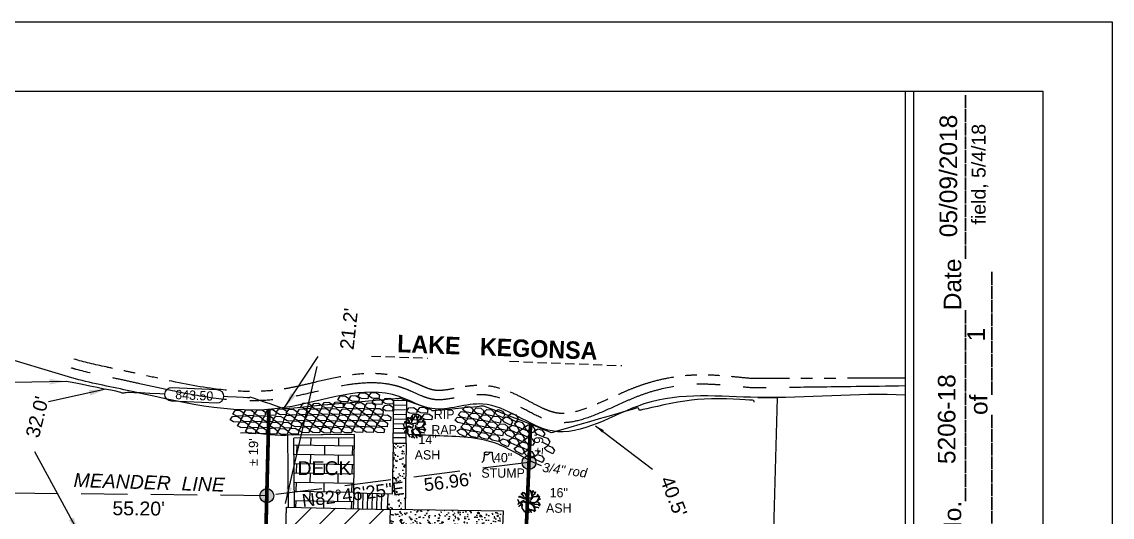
# Model space of a CAD drawing. Header units: feet. Extents: x 855931 to 856750, y 436847 to 437128.
# Drawn here: x 856515 to 856750, y 436994.2 to 437101 of the extents above; entities that cross this region are included whole.
import ezdxf

# ---------------------------------------------------------------- set-up
doc = ezdxf.new("R2010")
doc.units = ezdxf.units.FT
doc.header["$LTSCALE"] = 40
doc.header["$MEASUREMENT"] = 0
doc.linetypes.add('DASHED', pattern=[0.75, 0.5, -0.25])
doc.linetypes.add('PHANTOM', pattern=[2.5, 1.25, -0.25, 0.25, -0.25, 0.25, -0.25])
for name, color, linetype in [('ohw', 5, 'Continuous'), ('rip rap', 7, 'Continuous'), ('Standard', 7, 'Continuous'), ('template', 7, 'Continuous')]:
    doc.layers.add(name, color=color, linetype=linetype)
doc.styles.add('Style1', font='arial.ttf', dxfattribs={"height": 3})
doc.styles.add('Style5', font='counb___.ttf')
doc.dimstyles.get("Standard").update_dxf_attribs({"dimtxt": 0.18, "dimasz": 0.18, "dimexe": 0.18, "dimexo": 0.0625, "dimgap": 0.09, "dimtad": 0, "dimtih": 1, "dimtoh": 1, "dimdec": 4, "dimzin": 0, "dimdsep": 46, "dimtxsty": 'Standard', "dimcen": 0.09, "dimadec": 0, "dimazin": 0, "dimtfac": 1, "dimtdec": 4, "dimtofl": 0, "dimtmove": 0, "dimatfit": 3, "dimfxl": 0, "dimtolj": 1, "dimtzin": 0, "dimarcsym": 0})
pattern_1 = [(50, (0, 0), (2.8690407304, -0.25100854), [0.3, -3.3]), (355, (0, 0), (-0.555005334, 3.008768535), [0.24, -2.64]), (100.4514, (0.239, -0.021), (2.314037527, 2.757758168), [0.25496076, -2.804568448]), (46.1842, (0, 0.8), (4.268964195, -0.662076057), [0.45, -4.95]), (96.6356, (0.3557, 0.745), (3.738650822, 3.896471484), [0.382441152, -4.206852]), (351.1842, (0, 0.8), (3.73864778, 3.896474404), [0.36, -3.96]), (21, (0.4, 0.6), (2.3876282085, -1.6104755627), [0.3, -3.3]), (326, (0.4, 0.6), (0.973261328, 2.90060018), [0.24, -2.64]), (71.4514, (0.599, 0.4658), (3.360890514, 1.290121987), [0.25496076, -2.804568448]), (37.5, (0, 0), (0.0486394213, 1.3315754153), [0, -2.608, 0, -2.68, 0, -2.65]), (7.5, (0, 0), (1.0522781498, 1.5776468475), [0, -1.528, 0, -2.548, 0, -1.01]), (327.5, (-0.892, 0), (2.1352897447, -0.0902194869), [0, -1, 0, -3.12, 0, -4.14]), (317.5, (-1.292, 0), (2.3327446774, 0.4004199293), [0, -1.3, 0, -2.072, 0, -2.94])]

# ---------------------------------------------------------------- blocks, each defined once
blk = doc.blocks.new('A$C2DCC2330')
for p, q in [((0, 6.55), (0.75, 7.07)), ((0.75, 7.07), (1.71, 6.76)), ((0.98, 7.53), (1.73, 8.05)), ((1.5, 6.89), (0.98, 7.53)), ((1.73, 8.05), (2.69, 7.74)), ((2.16, 8.43), (2.91, 8.95)), ((2.69, 7.8), (2.16, 8.43)), ((3.99, 7.2), (2.69, 7.8)), ((2.69, 7.74), (3.2, 6.99)), ((2.91, 8.95), (3.87, 8.65)), ((3.18, 6.72), (3.93, 7.24)), ((3.87, 8.65), (4.39, 7.9)), ((3.93, 7.24), (4.88, 6.94)), ((4.39, 7.9), (3.99, 7.2)), ((4.36, 7.63), (5.11, 8.14)), ((4.89, 6.99), (4.36, 7.63)), ((5.11, 8.14), (6.07, 7.84)), ((6.07, 7.84), (6.59, 7.09)), ((6.59, 7.09), (6.19, 6.39)), ((6.49, 6.75), (7.24, 7.27)), ((7.24, 7.27), (8.2, 6.96)), ((0.53, 5.91), (0, 6.55)), ((1.82, 5.32), (0.53, 5.91)), ((0.97, 4.81), (1.72, 5.33)), ((1.5, 4.17), (0.97, 4.81)), ((2.8, 6.3), (1.5, 6.89)), ((1.71, 6.76), (2.23, 6.02)), ((1.72, 5.33), (2.68, 5.02)), ((2.23, 6.02), (1.82, 5.32)), ((2.13, 5.73), (2.88, 6.25)), ((2.66, 5.09), (2.13, 5.73)), ((3.96, 4.49), (2.66, 5.09)), ((2.68, 5.02), (3.19, 4.27)), ((3.2, 6.99), (2.8, 6.3)), ((2.88, 6.25), (3.84, 5.94)), ((3.7, 6.08), (3.18, 6.72)), ((5, 5.49), (3.7, 6.08)), ((3.84, 5.94), (4.36, 5.19)), ((4.36, 5.19), (3.96, 4.49)), ((4.27, 4.87), (5.02, 5.39)), ((4.8, 4.23), (4.27, 4.87)), ((4.88, 6.94), (5.4, 6.19)), ((6.19, 6.39), (4.89, 6.99)), ((5.4, 6.19), (5, 5.49)), ((5.02, 5.39), (5.98, 5.09)), ((5.44, 5.79), (6.19, 6.31)), ((5.97, 5.15), (5.44, 5.79)), ((7.26, 4.56), (5.97, 5.15)), ((5.98, 5.09), (6.5, 4.34)), ((6.19, 6.31), (7.15, 6)), ((7.02, 6.11), (6.49, 6.75)), ((8.31, 5.52), (7.02, 6.11)), ((7.15, 6), (7.67, 5.25)), ((7.67, 5.25), (7.26, 4.56)), ((7.6, 5.01), (8.35, 5.53)), ((8.13, 4.37), (7.6, 5.01)), ((8.2, 6.96), (8.72, 6.22)), ((8.72, 6.22), (8.31, 5.52)), ((8.35, 5.53), (9.31, 5.22)), ((9.31, 5.22), (9.82, 4.47)), ((2.79, 3.58), (1.5, 4.17)), ((2.09, 3), (2.84, 3.52)), ((2.62, 2.36), (2.09, 3)), ((3.92, 1.77), (2.62, 2.36)), ((3.19, 4.27), (2.79, 3.58)), ((2.84, 3.52), (3.8, 3.22)), ((3.13, 3.94), (3.88, 4.46)), ((3.66, 3.3), (3.13, 3.94)), ((4.95, 2.71), (3.66, 3.3)), ((3.8, 3.22), (4.32, 2.47)), ((3.88, 4.46), (4.84, 4.16)), ((4.32, 2.47), (3.92, 1.77)), ((4.23, 2.15), (4.98, 2.66)), ((6.1, 3.64), (4.8, 4.23)), ((4.84, 4.16), (5.35, 3.41)), ((5.35, 3.41), (4.95, 2.71)), ((4.98, 2.66), (5.94, 2.36)), ((5.34, 3.1), (6.09, 3.62)), ((5.87, 2.46), (5.34, 3.1)), ((7.16, 1.87), (5.87, 2.46)), ((5.94, 2.36), (6.46, 1.61)), ((6.09, 3.62), (7.05, 3.32)), ((6.5, 4.34), (6.1, 3.64)), ((6.5, 4.02), (7.25, 4.54)), ((7.03, 3.38), (6.5, 4.02)), ((8.33, 2.79), (7.03, 3.38)), ((7.05, 3.32), (7.56, 2.57)), ((7.56, 2.57), (7.16, 1.87)), ((7.25, 4.54), (8.21, 4.23)), ((7.46, 2.17), (8.21, 2.69)), ((9.42, 3.78), (8.13, 4.37)), ((8.21, 4.23), (8.73, 3.48)), ((8.21, 2.69), (9.16, 2.38)), ((8.73, 3.48), (8.33, 2.79)), ((8.61, 3.12), (9.36, 3.64)), ((9.14, 2.48), (8.61, 3.12)), ((10.44, 1.89), (9.14, 2.48)), ((9.16, 2.38), (9.68, 1.64)), ((9.36, 3.64), (10.32, 3.34)), ((9.82, 4.47), (9.42, 3.78)), ((10.32, 3.34), (10.84, 2.59)), ((10.84, 2.59), (10.44, 1.89)), ((4.76, 1.51), (4.23, 2.15)), ((6.06, 0.91), (4.76, 1.51)), ((6.46, 1.61), (6.06, 0.91)), ((6.37, 1.23), (7.12, 1.75)), ((6.9, 0.59), (6.37, 1.23)), ((8.19, 0), (6.9, 0.59)), ((7.12, 1.75), (8.08, 1.45)), ((7.98, 1.53), (7.46, 2.17)), ((9.28, 0.94), (7.98, 1.53)), ((8.08, 1.45), (8.59, 0.7)), ((8.59, 0.7), (8.19, 0)), ((9.68, 1.64), (9.28, 0.94))]:
    blk.add_line(p, q)
blk = doc.blocks.new('A$C45F765FC')
at = {"rotation": 12.86898029657267}
blk.add_blockref('A$C2DCC2330', (1.46, -1.82), dxfattribs=at)
blk = doc.blocks.new('A$C1AD82E6F')
for p, q in [((0, 0.47), (0.5, 1.23)), ((0.73, 0.07), (0, 0.47)), ((0.5, 1.23), (1.51, 1.3)), ((2.15, 0), (0.73, 0.07)), ((1.51, 1.3), (2.27, 0.8)), ((2.27, 0.8), (2.15, 0)), ((2.34, 0.54), (2.85, 1.29)), ((3.07, 0.14), (2.34, 0.54)), ((2.85, 1.29), (3.85, 1.37)), ((4.49, 0.07), (3.07, 0.14)), ((3.85, 1.37), (4.61, 0.86)), ((4.61, 0.86), (4.49, 0.07))]:
    blk.add_line(p, q)
blk = doc.blocks.new('A$C627D0252')
blk.add_blockref('A$C1AD82E6F', (0, 0))
blk = doc.blocks.new('A$C571834A4')
for p, q in [((0, 0.47), (0.5, 1.23)), ((0.73, 0.07), (0, 0.47)), ((0.5, 1.23), (1.51, 1.3)), ((2.15, 0), (0.73, 0.07)), ((1.51, 1.3), (2.27, 0.8)), ((2.27, 0.8), (2.15, 0))]:
    blk.add_line(p, q)
blk = doc.blocks.new('A$C0A5943FD')
for p, q in [((0, 1.23), (0.75, 1.75)), ((0.53, 0.59), (0, 1.23)), ((1.82, 0), (0.53, 0.59)), ((0.75, 1.75), (1.71, 1.45)), ((1.71, 1.45), (2.23, 0.7)), ((2.23, 0.7), (1.82, 0))]:
    blk.add_line(p, q)
blk = doc.blocks.new('stump')
for points in [[(-0.00312, -0.00036, 0.052613), (-0.00251, 0.0002, 0.106195), (-0.0023, 0.00056, 0.044862), (-0.00213, 0.00134, 0.020074), (-0.00197, 0.00312, 0.011675), (-0.00196, 0.00346, 0.007866), (-0.00197, 0.00397)], [(-0.00197, 0.00397, -0.027668), (-0.00136, 0.00415, -0.067978), (-0.0011, 0.00417), (0.00022, 0.0041), (0.00137, 0.00404)], [(0.00038, 0.0041, -0.082864), (0.00021, 0.00361, -0.111324), (-0.00005, 0.00332, -0.039313), (-0.0004, 0.00311, -0.049197), (-0.00071, 0.00299, -0.066002), (-0.00113, 0.00293, -0.070187), (-0.00153, 0.00299, -0.114859), (-0.00174, 0.00311, -0.075938), (-0.00196, 0.00338)], [(0.00137, 0.00404, 0.004334), (0.00137, 0.00348, 0.008344), (0.00137, 0.00319), (0.00142, 0.00194, 0.046252), (0.00159, 0.00081, 0.069625), (0.00186, 0.0001, 0.149725), (0.00202, -0.00005, 0.058523), (0.00252, -0.00023)]]:
    blk.add_lwpolyline(points, format="xyb")
blk = doc.blocks.new('cg_t10')
for points in [[(-0.028, 0.121), (-0.029, 0.114), (-0.027, 0.105), (-0.025, 0.097), (-0.021, 0.091), (-0.016, 0.085), (-0.019, 0.082), (-0.025, 0.075), (-0.029, 0.068), (-0.036, 0.073), (-0.041, 0.082), (-0.049, 0.093), (-0.062, 0.094), (-0.077, 0.096)], [(0.008, 0.124), (0.015, 0.107), (0.019, 0.098), (0.021, 0.087), (0.026, 0.066), (0.027, 0.051), (0.025, 0.044), (0.02, 0.037), (0.007, 0.034), (-0.007, 0.033), (-0.015, 0.029), (-0.028, 0.033), (-0.03, 0.043), (-0.028, 0.059), (-0.021, 0.075), (-0.008, 0.085), (-0.005, 0.09), (0.001, 0.116), (0.003, 0.124)], [(0, 0.124), (0, 0.116), (-0.003, 0.108), (-0.007, 0.095), (-0.01, 0.089), (-0.018, 0.095), (-0.023, 0.105), (-0.025, 0.114), (-0.025, 0.121)], [(0.011, 0.124), (0.019, 0.108), (0.026, 0.08), (0.029, 0.094), (0.04, 0.11), (0.04, 0.117)], [(-0.115, 0.046), (-0.101, 0.05), (-0.086, 0.044), (-0.077, 0.038), (-0.06, 0.033), (-0.046, 0.03), (-0.029, 0.023), (-0.022, 0.021), (-0.014, 0.008), (-0.02, 0.003), (-0.021, -0.007), (-0.021, -0.007), (-0.036, -0.008), (-0.047, -0.003), (-0.061, 0.006), (-0.069, 0.006), (-0.082, 0.001), (-0.083, -0.004), (-0.093, -0.01), (-0.11, -0.008), (-0.114, 0.002), (-0.122, 0.023)], [(-0.122, 0.015), (-0.116, 0.002), (-0.113, -0.01), (-0.109, -0.015), (-0.112, -0.016), (-0.118, -0.022), (-0.12, -0.027)], [(-0.09, 0.085), (-0.086, 0.078), (-0.078, 0.075), (-0.069, 0.068), (-0.063, 0.059), (-0.061, 0.044), (-0.072, 0.045), (-0.082, 0.048), (-0.091, 0.051), (-0.098, 0.054), (-0.103, 0.054), (-0.114, 0.05)], [(-0.08, 0.094), (-0.067, 0.092), (-0.056, 0.09), (-0.051, 0.088), (-0.046, 0.082), (-0.043, 0.074), (-0.035, 0.063), (-0.036, 0.047), (-0.035, 0.037), (-0.047, 0.039), (-0.057, 0.046), (-0.057, 0.056), (-0.061, 0.065), (-0.071, 0.074), (-0.083, 0.081), (-0.087, 0.087)], [(0.109, 0.06), (0.097, 0.052), (0.084, 0.049), (0.066, 0.05), (0.051, 0.051), (0.035, 0.042), (0.019, 0.017), (0.006, 0.012), (0.009, 0.001), (0.028, -0.007), (0.044, -0.01), (0.066, -0.007), (0.085, 0.003), (0.098, 0.022), (0.103, 0.042), (0.111, 0.057)], [(0.043, 0.117), (0.042, 0.107), (0.035, 0.097), (0.029, 0.086), (0.029, 0.073), (0.031, 0.063), (0.041, 0.07), (0.058, 0.082), (0.066, 0.106)], [(0.068, 0.103), (0.061, 0.085), (0.06, 0.079), (0.043, 0.068), (0.036, 0.053), (0.047, 0.053), (0.055, 0.053), (0.071, 0.052), (0.083, 0.053), (0.087, 0.065), (0.089, 0.073), (0.096, 0.078)], [(0.12, 0.028), (0.114, 0.023), (0.104, 0.021), (0.101, 0.02), (0.097, 0.014), (0.093, 0.005), (0.083, -0.002), (0.089, -0.003), (0.1, -0.01), (0.106, -0.021), (0.119, -0.035)], [(0.097, 0.077), (0.091, 0.071), (0.09, 0.061), (0.087, 0.055), (0.091, 0.054), (0.095, 0.056), (0.107, 0.061)], [(0.112, 0.052), (0.108, 0.043), (0.101, 0.023), (0.11, 0.024), (0.12, 0.031)], [(-0.12, -0.031), (-0.116, -0.023), (-0.109, -0.018), (-0.104, -0.016), (-0.092, -0.017), (-0.086, -0.022), (-0.086, -0.03), (-0.089, -0.035), (-0.101, -0.042), (-0.108, -0.047), (-0.11, -0.056)], [(-0.108, -0.059), (-0.107, -0.051), (-0.1, -0.045), (-0.091, -0.04), (-0.085, -0.037), (-0.082, -0.032), (-0.082, -0.039), (-0.081, -0.047), (-0.082, -0.059), (-0.081, -0.065), (-0.078, -0.073), (-0.07, -0.086), (-0.063, -0.099), (-0.054, -0.111)], [(-0.033, -0.12), (-0.029, -0.109), (-0.024, -0.083), (-0.027, -0.064), (-0.031, -0.049), (-0.03, -0.039), (-0.025, -0.03), (-0.021, -0.024), (-0.025, -0.016), (-0.033, -0.016), (-0.046, -0.012), (-0.056, -0.005), (-0.064, -0.006), (-0.076, -0.01), (-0.082, -0.017), (-0.076, -0.034), (-0.075, -0.047), (-0.078, -0.06), (-0.066, -0.09), (-0.048, -0.114)], [(-0.03, -0.12), (-0.027, -0.112), (-0.023, -0.099), (-0.019, -0.11), (-0.01, -0.113), (-0.002, -0.122), (-0.002, -0.124)], [(0.068, -0.104), (0.06, -0.097), (0.057, -0.08), (0.055, -0.062), (0.042, -0.046), (0.025, -0.033), (0.013, -0.013), (0.006, -0.011), (0.004, -0.02), (0.001, -0.025), (-0.003, -0.028), (-0.012, -0.031), (-0.023, -0.046), (-0.017, -0.063), (-0.008, -0.076), (0.005, -0.084), (0.023, -0.088), (0.044, -0.093), (0.054, -0.099), (0.065, -0.106)], [(0.001, -0.124), (-0.001, -0.119), (-0.008, -0.112), (-0.015, -0.107), (-0.019, -0.092), (-0.018, -0.077), (-0.021, -0.063), (-0.012, -0.079), (-0.003, -0.086), (0.005, -0.096), (0.017, -0.107), (0.022, -0.122)], [(0.025, -0.121), (0.021, -0.108), (0.02, -0.104), (0.013, -0.099), (0.003, -0.091), (0.002, -0.087), (0.011, -0.088), (0.034, -0.094), (0.047, -0.099), (0.061, -0.108)], [(0.113, -0.051), (0.105, -0.044), (0.099, -0.036), (0.085, -0.032), (0.074, -0.032), (0.058, -0.031), (0.045, -0.025), (0.036, -0.019), (0.03, -0.018), (0.025, -0.017), (0.03, -0.027), (0.04, -0.035), (0.052, -0.047), (0.061, -0.054), (0.074, -0.06), (0.093, -0.062), (0.104, -0.068)], [(0.118, -0.036), (0.111, -0.029), (0.102, -0.02), (0.097, -0.012), (0.09, -0.008), (0.08, -0.006), (0.069, -0.01), (0.054, -0.013), (0.041, -0.012), (0.053, -0.023), (0.066, -0.029), (0.083, -0.028), (0.1, -0.032), (0.114, -0.049)], [(0.102, -0.07), (0.089, -0.065), (0.075, -0.063), (0.062, -0.06), (0.057, -0.056), (0.061, -0.066), (0.062, -0.075), (0.062, -0.088), (0.063, -0.094), (0.069, -0.102)]]:
    blk.add_lwpolyline(points)

msp = doc.modelspace()

# ---------------------------------------------------------------- hatches: boundary and pattern name
h = msp.add_hatch()
h.set_pattern_fill('AR-BRSTD', color=251, scale=0.75, angle=359, style=0)
h.paths.add_polyline_path([(856573.68, 437011.23), (856573.76, 436999.56), (856586.58, 437001.18), (856586.75, 437011.32)])
h.paths.add_polyline_path([(856573.76, 436999.56), (856573.78, 436996.31), (856586.47, 436996.01), (856586.55, 436999.46), (856586.58, 437001.18)])
h.paths.add_polyline_path([(856573.85, 437006.99), (856586.67, 437006.99), (856586.67, 437002.39), (856573.85, 437002.39)], flags=24)
h = msp.add_hatch()
h.set_pattern_fill('AR-CONC', color=256, scale=0.4, style=0)
h.set_pattern_definition(pattern_1)
h.paths.add_polyline_path([(856597.89, 437010.06), (856595.03, 437010.09), (856594.97, 437005.85), (856595.1, 437005.88), (856595.57, 437005.99), (856595.9, 437006.01), (856596.12, 437005.96), (856596.26, 437005.89), (856596.33, 437005.84), (856596.37, 437005.8), (856596.43, 437005.68), (856596.48, 437005.43), (856596.48, 437005), (856596.44, 437004.38), (856596.44, 437003.73), (856596.5, 437003.26), (856596.62, 437002.97), (856596.74, 437002.82), (856596.81, 437002.76), (856596.86, 437002.73), (856597.04, 437002.7), (856597.47, 437002.7), (856597.78, 437002.72)])
h.paths.add_polyline_path([(856594.92, 437002.24), (856594.87, 436999.19), (856593.88, 436999.22), (856593.8, 436995.84), (856594.44, 436995.83), (856597.68, 436995.78), (856597.78, 437002.6)], flags=16)
h.paths.add_polyline_path([(856596.5, 437003.26), (856596.44, 437003.73), (856596.44, 437004.38), (856596.48, 437005), (856596.48, 437005.43), (856596.43, 437005.68), (856596.37, 437005.8), (856596.33, 437005.84), (856596.26, 437005.89), (856596.12, 437005.96), (856595.9, 437006.01), (856595.57, 437005.99), (856595.1, 437005.88), (856594.97, 437005.85), (856594.92, 437002.24), (856597.78, 437002.6), (856597.78, 437002.72), (856597.47, 437002.7), (856597.04, 437002.7), (856596.86, 437002.73), (856596.81, 437002.76), (856596.74, 437002.82), (856596.62, 437002.97)])
h.paths.add_polyline_path([(856574.7, 436999.77), (856597.6, 437002.68), (856598.13, 436998.45), (856575.24, 436995.55)], flags=9)
h.paths.add_polyline_path([(856600.89, 437003.18), (856612.39, 437004.64), (856612.93, 437000.41), (856601.43, 436998.95)], flags=9)
h = msp.add_hatch(color=256)
edge = h.paths.add_edge_path()
edge.add_arc((856624.33, 437005.97), 1.5, 0, 360)
h = msp.add_hatch(color=256)
edge = h.paths.add_edge_path()
edge.add_arc((856567.82, 436998.81), 1.5, 0, 360)
h = msp.add_hatch()
h.set_pattern_fill('ANSI31', color=251, scale=30, style=0)
h.paths.add_polyline_path([(856594.44, 436995.83), (856572.05, 436996.35), (856570.92, 436958.56), (856585.26, 436958.26), (856585.28, 436958.98), (856593.25, 436958.81)])
h.paths.add_polyline_path([(856574.6, 436981.91), (856590.45, 436981.91), (856590.45, 436972.25), (856574.6, 436972.25)], flags=24)
h = msp.add_hatch()
h.set_pattern_fill('AR-CONC', color=256, scale=0.4, style=0)
h.set_pattern_definition(pattern_1)
h.paths.add_polyline_path([(856618.07, 436974.89), (856618.81, 436995.47), (856594.44, 436995.83), (856593.9, 436979.12), (856597.39, 436979.01), (856597.2, 436973.36), (856596.2, 436973.4), (856595.03, 436942.15), (856591.19, 436937.93), (856594.57, 436937.7), (856594.57, 436937.67), (856598.6, 436937.42), (856598.6, 436937.33), (856599.88, 436937.2), (856597.76, 436942.12), (856599.3, 436975.23)])
h.paths.add_polyline_path([(856599.47, 436987.64), (856613.9, 436987.64), (856613.9, 436983.03), (856599.47, 436983.03)], flags=24)

# ---------------------------------------------------------------- linework, layer by layer
at = {"linetype": 'DASHED', "ltscale": 0.1}
for p, q in [((856590.41, 437028.92), (856602.43, 437028.46)), ((856620.15, 437027.78), (856644.35, 437026.86))]:
    msp.add_line(p, q, dxfattribs=at)
for p, q in [((856595.03, 437010.09), (856595.17, 437019.3)), ((856598.01, 437018.26), (856595.15, 437018.3)), ((856598.03, 437019.26), (856595.17, 437019.3)), ((856597.89, 437010.06), (856598.03, 437019.26)), ((856673.65, 437019.98), (856677.88, 437019.9)), ((856675.6, 436935.42), (856677.88, 437019.9)), ((856597.98, 437016.26), (856595.12, 437016.3)), ((856598, 437017.26), (856595.14, 437017.3)), ((856597.95, 437014.26), (856595.09, 437014.3)), ((856597.97, 437015.26), (856595.11, 437015.3)), ((856619.99, 437013.49), (856620.74, 437014.01)), ((856620.52, 437012.85), (856619.99, 437013.49)), ((856620.74, 437014.01), (856621.7, 437013.71)), ((856621.18, 437014.4), (856621.93, 437014.91)), ((856621.7, 437013.76), (856621.18, 437014.4)), ((856623, 437013.16), (856621.7, 437013.76)), ((856621.7, 437013.71), (856622.22, 437012.96)), ((856621.93, 437014.91), (856622.89, 437014.61)), ((856622.89, 437014.61), (856623.4, 437013.86)), ((856623.4, 437013.86), (856623, 437013.16)), ((856623.38, 437013.59), (856624.13, 437014.11)), ((856623.9, 437012.95), (856623.38, 437013.59)), ((856624.13, 437014.11), (856625.09, 437013.8)), ((856625.09, 437013.8), (856625.6, 437013.05)), ((856568.19, 437012.37), (856568.15, 437011.99)), ((856586.76, 437011.98), (856572.29, 437011.88)), ((856572.29, 437011.88), (856572.4, 436996.34)), ((856586.76, 437011.98), (856573.26, 437011.88)), ((856586.79, 437011.32), (856573.68, 437011.23)), ((856573.78, 436996.31), (856573.68, 437011.23)), ((856586.55, 436999.46), (856586.76, 437011.98)), ((856597.91, 437011.26), (856595.05, 437011.3)), ((856597.92, 437012.26), (856595.07, 437012.3)), ((856597.94, 437013.26), (856595.08, 437013.3)), ((856619.01, 437012.51), (856619.76, 437013.03)), ((856619.54, 437011.88), (856619.01, 437012.51)), ((856620.84, 437011.28), (856619.54, 437011.88)), ((856619.76, 437013.03), (856620.72, 437012.73)), ((856619.98, 437010.77), (856620.73, 437011.29)), ((856621.82, 437012.26), (856620.52, 437012.85)), ((856620.72, 437012.73), (856621.24, 437011.98)), ((856620.73, 437011.29), (856621.69, 437010.99)), ((856621.24, 437011.98), (856620.84, 437011.28)), ((856621.15, 437011.69), (856621.9, 437012.21)), ((856621.68, 437011.05), (856621.15, 437011.69)), ((856622.22, 437012.96), (856621.82, 437012.26)), ((856621.9, 437012.21), (856622.86, 437011.9)), ((856622.19, 437012.69), (856622.94, 437013.2)), ((856622.72, 437012.05), (856622.19, 437012.69)), ((856624.02, 437011.45), (856622.72, 437012.05)), ((856622.86, 437011.9), (856623.37, 437011.16)), ((856622.94, 437013.2), (856623.9, 437012.9)), ((856623.37, 437011.16), (856622.97, 437010.46)), ((856623.29, 437010.84), (856624.04, 437011.35)), ((856625.2, 437012.36), (856623.9, 437012.95)), ((856623.9, 437012.9), (856624.42, 437012.15)), ((856624.42, 437012.15), (856624.02, 437011.45)), ((856624.04, 437011.35), (856625, 437011.05)), ((856625.6, 437013.05), (856625.2, 437012.36)), ((856625.51, 437012.71), (856626.25, 437013.23)), ((856626.03, 437012.08), (856625.51, 437012.71)), ((856627.33, 437011.48), (856626.03, 437012.08)), ((856626.25, 437013.23), (856627.21, 437012.93)), ((856627.21, 437012.93), (856627.73, 437012.18)), ((856627.73, 437012.18), (856627.33, 437011.48)), ((856627.36, 437011.49), (856628.32, 437011.19)), ((856628.32, 437011.19), (856628.84, 437010.44)), ((856595.03, 437010.09), (856594.87, 436999.19)), ((856597.89, 437010.06), (856595.03, 437010.09)), ((856597.89, 437010.06), (856597.68, 436995.78)), ((856620.51, 437010.13), (856619.98, 437010.77)), ((856621.81, 437009.54), (856620.51, 437010.13)), ((856621.11, 437008.97), (856621.86, 437009.48)), ((856621.63, 437008.33), (856621.11, 437008.97)), ((856622.97, 437010.46), (856621.68, 437011.05)), ((856621.69, 437010.99), (856622.21, 437010.24)), ((856622.21, 437010.24), (856621.81, 437009.54)), ((856621.86, 437009.48), (856622.82, 437009.18)), ((856622.14, 437009.91), (856622.89, 437010.42)), ((856622.67, 437009.27), (856622.14, 437009.91)), ((856623.97, 437008.67), (856622.67, 437009.27)), ((856622.82, 437009.18), (856623.33, 437008.43)), ((856622.89, 437010.42), (856623.85, 437010.12)), ((856623.82, 437010.2), (856623.29, 437010.84)), ((856625.11, 437009.6), (856623.82, 437010.2)), ((856623.85, 437010.12), (856624.37, 437009.37)), ((856624.37, 437009.37), (856623.97, 437008.67)), ((856625, 437011.05), (856625.51, 437010.3)), ((856625.51, 437010.3), (856625.11, 437009.6)), ((856628.44, 437009.74), (856627.14, 437010.33)), ((856627.63, 437009.09), (856628.38, 437009.6)), ((856628.16, 437008.45), (856627.63, 437009.09)), ((856628.38, 437009.6), (856629.34, 437009.3)), ((856628.84, 437010.44), (856628.44, 437009.74)), ((856629.34, 437009.3), (856629.85, 437008.55)), ((856622.93, 437007.73), (856621.63, 437008.33)), ((856623.33, 437008.43), (856622.93, 437007.73)), ((856623.25, 437008.11), (856624, 437008.63)), ((856623.78, 437007.47), (856623.25, 437008.11)), ((856625.07, 437006.88), (856623.78, 437007.47)), ((856624, 437008.63), (856624.96, 437008.32)), ((856624.96, 437008.32), (856625.47, 437007.57)), ((856625.47, 437007.57), (856625.07, 437006.88)), ((856625.38, 437007.2), (856626.13, 437007.71)), ((856625.91, 437006.56), (856625.38, 437007.2)), ((856627.21, 437005.96), (856625.91, 437006.56)), ((856626.13, 437007.71), (856627.09, 437007.41)), ((856626.58, 437008.53), (856626.18, 437007.83)), ((856627.09, 437007.41), (856627.61, 437006.66)), ((856627.61, 437006.66), (856627.21, 437005.96)), ((856629.45, 437007.85), (856628.16, 437008.45)), ((856629.85, 437008.55), (856629.45, 437007.85)), ((856586.55, 436999.46), (856586.47, 436996.01)), ((856586.55, 436999.46), (856594.87, 436999.19)), ((856587.55, 436999.43), (856587.47, 436995.99)), ((856588.55, 436999.41), (856588.47, 436995.97)), ((856589.55, 436999.39), (856589.46, 436995.94)), ((856590.54, 436999.36), (856590.46, 436995.92)), ((856591.54, 436999.34), (856591.46, 436995.9)), ((856592.54, 436999.32), (856592.46, 436995.87)), ((856593.88, 436999.22), (856593.8, 436995.84)), ((856570.92, 436958.56), (856572.05, 436996.35)), ((856572.05, 436996.35), (856594.44, 436995.83)), ((856594.44, 436995.83), (856593.25, 436958.81))]:
    msp.add_line(p, q)
at = {"linetype": 'DASHED', "ltscale": 0.5}
for p, q in [((856624.33, 437005.97), (856567.82, 436998.81)), ((856567.82, 436998.81), (856512.63, 436999.34))]:
    msp.add_line(p, q, dxfattribs=at)
at = {"color": 252}
for p, q in [((856618.81, 436995.47), (856594.44, 436995.83)), ((856618.07, 436974.89), (856618.81, 436995.47))]:
    msp.add_line(p, q, dxfattribs=at)
at = {"const_width": 0.8}
msp.add_lwpolyline([(856568.28, 437017.41), (856567.82, 436998.81), (856565.48, 436904.05), (856619.98, 436898.92), (856624.33, 437005.97), (856624.68, 437014.49)], dxfattribs=at)
msp.add_lwpolyline([(856572.05, 436996.35), (856594.44, 436995.83), (856593.25, 436958.81), (856585.28, 436958.98), (856585.26, 436958.26), (856570.92, 436958.56)], close=True)
for centre in [(856624.33, 437005.97), (856567.82, 436998.81)]:
    msp.add_circle(centre, 1.5)
at = {"linetype": 'PHANTOM', "ltscale": 0.25}
msp.add_open_spline([(856705.45, 437024.18), (856673.35, 437024), (856672.84, 437024.03), (856671.27, 437024.15), (856670.2, 437024.26), (856667.87, 437024.49), (856666.59, 437024.61), (856664.39, 437024.76), (856663.48, 437024.81), (856661.84, 437024.84), (856661.12, 437024.84), (856659.69, 437024.79), (856658.97, 437024.75), (856656.82, 437024.56), (856655.38, 437024.36), (856652.85, 437023.86), (856651.75, 437023.6), (856649.9, 437023.07), (856649.14, 437022.83), (856647.62, 437022.29), (856646.86, 437022.01), (856645.39, 437021.41), (856644.67, 437021.09), (856642.55, 437020.15), (856641.19, 437019.52), (856638.57, 437018.36), (856637.33, 437017.85), (856634.98, 437017.05), (856633.89, 437016.77), (856632.29, 437016.55), (856631.72, 437016.52), (856630.89, 437016.56), (856630.61, 437016.59), (856630.06, 437016.68), (856629.78, 437016.74), (856629.18, 437016.91), (856628.86, 437017.01), (856628.2, 437017.27), (856627.85, 437017.41), (856626.76, 437017.91), (856625.99, 437018.3), (856624.35, 437019.16), (856623.49, 437019.63), (856621.61, 437020.57), (856620.6, 437021.04), (856618.41, 437021.87), (856617.23, 437022.22), (856615.61, 437022.47), (856615.24, 437022.52), (856614.49, 437022.58), (856614.12, 437022.59), (856613.03, 437022.59), (856612.34, 437022.54), (856611.03, 437022.4), (856610.4, 437022.3), (856609.21, 437022.1), (856608.65, 437021.99), (856607.3, 437021.74), (856606.56, 437021.61), (856605.55, 437021.5), (856605.21, 437021.48), (856604.68, 437021.48), (856604.48, 437021.49), (856604.12, 437021.52), (856603.97, 437021.54), (856603.63, 437021.61), (856603.45, 437021.65), (856602.87, 437021.82), (856602.42, 437021.98), (856601.46, 437022.38), (856600.93, 437022.61), (856599.92, 437023.06), (856599.46, 437023.26), (856598.65, 437023.6), (856598.31, 437023.74), (856597.46, 437024.05), (856596.95, 437024.21), (856595.93, 437024.49), (856595.43, 437024.61), (856593.9, 437024.91), (856592.89, 437025.03), (856590.9, 437025.15), (856589.91, 437025.15), (856586.98, 437025), (856585.09, 437024.72), (856581.4, 437024.01), (856579.6, 437023.58), (856576.67, 437022.89), (856575.5, 437022.61), (856573.51, 437022.18), (856572.68, 437022.01), (856571.22, 437021.76), (856570.58, 437021.67), (856569.31, 437021.51), (856568.68, 437021.45), (856566.77, 437021.31), (856565.49, 437021.26), (856561.64, 437021.29), (856559.06, 437021.51), (856552.46, 437022.39), (856548.42, 437023.24), (856542.77, 437024.48), (856541.21, 437024.83), (856538.56, 437025.42), (856537.47, 437025.65), (856535.31, 437026.1), (856534.24, 437026.33), (856530.79, 437027.07), (856528.46, 437027.61), (856526.22, 437028.27)], degree=3, knots=[0, 0, 0, 0, 1.645532, 1.645532, 4.936595, 4.936595, 8.653512, 8.653512, 11.19955, 11.19955, 13.160283, 13.160283, 15.121016, 15.121016, 19.042482, 19.042482, 22.063591, 22.063591, 24.166002, 24.166002, 26.268412, 26.268412, 28.370822, 28.370822, 32.575643, 32.575643, 36.780464, 36.780464, 40.985284, 40.985284, 43.58511, 43.58511, 44.986657, 44.986657, 46.388203, 46.388203, 47.789749, 47.789749, 49.191295, 49.191295, 51.940415, 51.940415, 54.689535, 54.689535, 57.564345, 57.564345, 60.439155, 60.439155, 61.254537, 61.254537, 62.069919, 62.069919, 63.700682, 63.700682, 65.331446, 65.331446, 66.962209, 66.962209, 69.460863, 69.460863, 70.873528, 70.873528, 71.903081, 71.903081, 72.839208, 72.839208, 73.775336, 73.775336, 75.598945, 75.598945, 77.422555, 77.422555, 78.795148, 78.795148, 79.716315, 79.716315, 81.005449, 81.005449, 82.294583, 82.294583, 84.872851, 84.872851, 87.451119, 87.451119, 92.607655, 92.607655, 97.764191, 97.764191, 101.283243, 101.283243, 103.908766, 103.908766, 105.979988, 105.979988, 108.051209, 108.051209, 112.193653, 112.193653, 120.47854, 120.47854, 133.08489, 133.08489, 137.824054, 137.824054, 141.109207, 141.109207, 144.394361, 144.394361, 151.874604, 151.874604, 151.874604, 151.874604], dxfattribs=at)
at = {"linetype": 'PHANTOM', "ltscale": 0.5}
msp.add_open_spline([(856705.48, 437022.46), (856673.24, 437022.04), (856672.72, 437022.04), (856671.15, 437022.16), (856670.09, 437022.26), (856667.63, 437022.5), (856666.23, 437022.64), (856663.8, 437022.79), (856662.79, 437022.84), (856660.75, 437022.84), (856659.73, 437022.8), (856656.67, 437022.56), (856654.64, 437022.23), (856651.61, 437021.49), (856650.6, 437021.2), (856648.73, 437020.58), (856647.87, 437020.25), (856646.16, 437019.56), (856645.32, 437019.19), (856642.83, 437018.08), (856641.2, 437017.32), (856638.05, 437015.98), (856636.53, 437015.41), (856633.97, 437014.75), (856632.9, 437014.58), (856631.37, 437014.53), (856630.87, 437014.55), (856629.97, 437014.66), (856629.57, 437014.73), (856628.75, 437014.95), (856628.33, 437015.08), (856626.71, 437015.69), (856625.44, 437016.33), (856622.8, 437017.72), (856621.42, 437018.47), (856618.87, 437019.58), (856617.75, 437019.99), (856615.98, 437020.4), (856615.39, 437020.49), (856614.4, 437020.58), (856614.02, 437020.59), (856613.27, 437020.59), (856612.91, 437020.57), (856611.82, 437020.49), (856611.12, 437020.39), (856609.37, 437020.1), (856608.35, 437019.89), (856606.44, 437019.57), (856605.55, 437019.47), (856604.47, 437019.48), (856604.21, 437019.5), (856603.76, 437019.55), (856603.56, 437019.58), (856603.15, 437019.66), (856602.93, 437019.72), (856602.29, 437019.9), (856601.84, 437020.06), (856600.59, 437020.56), (856599.76, 437020.95), (856598.42, 437021.54), (856597.93, 437021.74), (856597.09, 437022.06), (856596.74, 437022.18), (856596.05, 437022.39), (856595.7, 437022.48), (856594.66, 437022.74), (856593.96, 437022.87), (856591.87, 437023.14), (856590.47, 437023.17), (856587.71, 437023.03), (856586.33, 437022.87), (856582.53, 437022.24), (856580.13, 437021.65), (856576.34, 437020.75), (856574.94, 437020.43), (856572.74, 437019.99), (856571.94, 437019.85), (856570.36, 437019.62), (856569.57, 437019.53), (856567.19, 437019.31), (856565.61, 437019.26), (856560.86, 437019.31), (856557.68, 437019.63), (856551.61, 437020.56), (856548.71, 437021.14), (856544.01, 437022.16), (856542.22, 437022.56), (856539.27, 437023.21), (856538.11, 437023.47), (856535.79, 437023.96), (856534.64, 437024.2), (856531.21, 437024.93), (856528.96, 437025.43), (856526.39, 437026.13), (856526.02, 437026.24), (856525.66, 437026.35)], degree=3, knots=[0, 0, 0, 0, 1.610672, 1.610672, 4.832017, 4.832017, 8.989525, 8.989525, 11.917752, 11.917752, 14.845979, 14.845979, 20.702432, 20.702432, 23.622989, 23.622989, 26.141689, 26.141689, 28.660389, 28.660389, 33.697789, 33.697789, 38.735188, 38.735188, 42.583515, 42.583515, 44.514682, 44.514682, 46.107901, 46.107901, 47.701119, 47.701119, 52.071162, 52.071162, 56.441205, 56.441205, 59.639779, 59.639779, 61.196497, 61.196497, 62.161945, 62.161945, 63.127393, 63.127393, 65.058289, 65.058289, 68.078566, 68.078566, 71.098843, 71.098843, 72.100258, 72.100258, 72.921282, 72.921282, 73.742306, 73.742306, 75.384354, 75.384354, 78.107848, 78.107848, 79.570079, 79.570079, 80.548755, 80.548755, 81.527432, 81.527432, 83.484786, 83.484786, 87.399494, 87.399494, 91.314201, 91.314201, 98.307264, 98.307264, 102.527149, 102.527149, 104.987408, 104.987408, 107.447666, 107.447666, 112.368184, 112.368184, 122.209218, 122.209218, 131.128732, 131.128732, 136.596785, 136.596785, 140.118679, 140.118679, 143.640572, 143.640572, 150.684359, 150.684359, 151.874604, 151.874604, 151.874604, 151.874604], dxfattribs=at)
at = {"start_tangent": (-0.998606, 0.052788), "end_tangent": (-0.95911, 0.283033)}
msp.add_spline([(856705.48, 437020.49), (856673.65, 437019.98), (856649.12, 437018.58), (856629.31, 437012.76), (856614.37, 437018.57), (856603.42, 437017.58), (856596.37, 437020.18), (856571.73, 437017.8), (856537.01, 437021.66), (856525.09, 437024.43)], degree=3, dxfattribs=at)
at = {"layer": 'ohw', "color": 5, "elevation": 843.5, "flags": 128}
for points in [[(856545.86, 437020.73), (856544.79, 437020.77), (856542.6, 437020.87), (856540.71, 437020.95), (856539.22, 437021.01), (856538.23, 437021.05), (856537.82, 437021.06), (856537.5, 437021.02), (856537.22, 437020.96), (856536.99, 437020.91), (856536.81, 437020.9), (856536.65, 437020.94), (856536.53, 437021.01), (856536.38, 437021.08), (856536.06, 437021.15), (856535.29, 437021.31), (856534.18, 437021.53), (856532.8, 437021.81), (856531.27, 437022.12), (856529.67, 437022.44), (856528.11, 437022.75), (856526.68, 437023.04), (856525.48, 437023.28), (856524.61, 437023.45)], [(856672.9, 437018.96), (856672.9, 437018.99), (856672.88, 437019.06), (856672.85, 437019.2), (856672.75, 437019.35), (856672.5, 437019.39), (856671.89, 437019.44), (856670.95, 437019.5), (856669.77, 437019.57), (856668.39, 437019.63), (856666.87, 437019.67), (856665.28, 437019.69), (856663.68, 437019.68), (856662.12, 437019.64), (856660.67, 437019.55), (856659.35, 437019.41), (856657.91, 437019.2), (856656.41, 437018.95), (856654.9, 437018.67), (856653.42, 437018.37), (856652.03, 437018.07), (856650.78, 437017.8), (856649.71, 437017.56), (856648.88, 437017.38), (856648.41, 437017.28), (856648.2, 437017.24), (856648.13, 437017.23), (856648.11, 437017.23), (856648.08, 437017.26), (856648.05, 437017.34), (856648.02, 437017.49), (856647.99, 437017.64), (856647.88, 437017.71), (856647.75, 437017.74), (856647.42, 437017.65), (856646.54, 437017.4), (856645.2, 437017.02), (856643.52, 437016.53), (856641.58, 437015.97), (856639.49, 437015.36), (856637.35, 437014.74), (856635.26, 437014.13), (856633.33, 437013.57), (856631.65, 437013.08), (856630.32, 437012.7), (856629.45, 437012.44), (856629.13, 437012.35), (856629.05, 437012.41), (856628.98, 437012.44), (856628.84, 437012.52), (856628.66, 437012.6), (856628.3, 437012.74), (856627.4, 437013.1), (856626.07, 437013.63), (856624.44, 437014.28), (856622.63, 437015), (856620.74, 437015.75), (856618.92, 437016.46), (856617.26, 437017.11), (856615.9, 437017.64), (856614.95, 437017.99), (856614.53, 437018.13), (856614.19, 437018.14), (856613.92, 437018.09), (856613.57, 437018.03), (856613.18, 437017.99), (856612.37, 437017.91), (856611.23, 437017.8), (856609.88, 437017.67), (856608.43, 437017.53), (856606.98, 437017.39), (856605.65, 437017.27), (856604.56, 437017.18), (856603.8, 437017.12), (856603.49, 437017.1), (856603.34, 437017.22), (856603.2, 437017.36), (856602.87, 437017.49), (856602.11, 437017.78), (856601.06, 437018.17), (856599.86, 437018.61), (856598.66, 437019.05), (856597.61, 437019.43), (856596.86, 437019.7), (856596.55, 437019.81), (856596.41, 437019.8), (856596.27, 437019.77), (856596.11, 437019.72), (856596, 437019.68), (856595.93, 437019.71), (856595.85, 437019.74), (856595.51, 437019.71), (856594.55, 437019.63), (856593.09, 437019.49), (856591.22, 437019.32), (856589.04, 437019.12), (856586.65, 437018.9), (856584.17, 437018.67), (856581.68, 437018.44), (856579.28, 437018.22), (856577.09, 437018.01), (856575.19, 437017.84), (856573.7, 437017.7), (856572.71, 437017.61), (856572.32, 437017.57), (856572.12, 437017.54), (856571.95, 437017.51), (856571.75, 437017.52), (856571.43, 437017.61), (856570.71, 437017.85), (856569.7, 437018.19), (856568.53, 437018.58), (856567.3, 437019), (856566.14, 437019.4), (856565.15, 437019.73), (856564.47, 437019.96), (856564.21, 437020.04), (856564.11, 437019.99), (856564.01, 437019.93), (856563.68, 437019.94), (856562.74, 437019.98), (856561.31, 437020.04), (856559.46, 437020.12), (856558.51, 437020.16)]]:
    msp.add_lwpolyline(points, dxfattribs=at)
at = {"layer": 'ohw', "color": 5, "linetype": 'Continuous', "elevation": 843.5}
msp.add_lwpolyline([(856547.43, 437022.16), (856557.08, 437021.73, -1), (856556.95, 437018.73), (856547.29, 437019.16, -1)], format="xyb", close=True, dxfattribs=at)
at = {"layer": 'rip rap'}
for p, q in [((856575.14, 437017.98), (856575.64, 437018.74)), ((856575.64, 437018.74), (856576.65, 437018.81)), ((856576.65, 437018.81), (856577.4, 437018.31)), ((856577.4, 437018.31), (856577.29, 437017.51)), ((856577.44, 437017.96), (856577.95, 437018.72)), ((856577.95, 437018.72), (856578.95, 437018.79)), ((856578.95, 437018.79), (856579.71, 437018.29)), ((856579.71, 437018.29), (856579.59, 437017.49)), ((856590.5, 437018.91), (856591, 437019.66)), ((856591.22, 437018.51), (856590.5, 437018.91)), ((856591, 437019.66), (856592, 437019.74)), ((856592.65, 437018.44), (856591.22, 437018.51)), ((856592, 437019.74), (856592.76, 437019.23)), ((856592.76, 437019.23), (856592.65, 437018.44)), ((856592.74, 437017.54), (856593.24, 437018.29)), ((856592.84, 437018.97), (856593.34, 437019.73)), ((856593.57, 437018.58), (856592.84, 437018.97)), ((856593.24, 437018.29), (856594.24, 437018.37)), ((856593.34, 437019.73), (856594.35, 437019.81)), ((856594.99, 437018.51), (856593.57, 437018.58)), ((856594.24, 437018.37), (856595, 437017.87)), ((856594.35, 437019.81), (856595.1, 437019.3)), ((856595.1, 437019.3), (856594.99, 437018.51)), ((856559.94, 437015.15), (856560.44, 437015.9)), ((856560.44, 437015.9), (856561.44, 437015.98)), ((856560.48, 437016.42), (856560.98, 437017.17)), ((856561.21, 437016.02), (856560.48, 437016.42)), ((856560.98, 437017.17), (856561.99, 437017.25)), ((856562.63, 437015.95), (856561.21, 437016.02)), ((856561.44, 437015.98), (856562.2, 437015.47)), ((856561.99, 437017.25), (856562.74, 437016.74)), ((856562.22, 437015.17), (856562.73, 437015.93)), ((856562.74, 437016.74), (856562.63, 437015.95)), ((856562.73, 437015.93), (856563.73, 437016.01)), ((856562.82, 437016.48), (856563.32, 437017.24)), ((856563.55, 437016.09), (856562.82, 437016.48)), ((856563.32, 437017.24), (856564.33, 437017.32)), ((856564.97, 437016.02), (856563.55, 437016.09)), ((856563.73, 437016.01), (856564.49, 437015.5)), ((856564.33, 437017.32), (856565.09, 437016.81)), ((856564.53, 437015.17), (856565.03, 437015.93)), ((856565.09, 437016.81), (856564.97, 437016.02)), ((856565.03, 437015.93), (856566.04, 437016.01)), ((856565.27, 437016.46), (856565.77, 437017.22)), ((856566, 437016.06), (856565.27, 437016.46)), ((856565.77, 437017.22), (856566.78, 437017.29)), ((856567.42, 437015.99), (856566, 437016.06)), ((856566.04, 437016.01), (856566.79, 437015.5)), ((856566.78, 437017.29), (856567.53, 437016.79)), ((856566.91, 437015.21), (856567.42, 437015.97)), ((856567.53, 437016.79), (856567.42, 437015.99)), ((856567.42, 437015.97), (856568.42, 437016.04)), ((856567.56, 437016.54), (856568.07, 437017.29)), ((856568.29, 437016.14), (856567.56, 437016.54)), ((856568.07, 437017.29), (856569.07, 437017.37)), ((856569.72, 437016.07), (856568.29, 437016.14)), ((856568.42, 437016.04), (856569.18, 437015.54)), ((856569.07, 437017.37), (856569.83, 437016.86)), ((856569.21, 437015.16), (856569.71, 437015.92)), ((856569.71, 437015.92), (856570.71, 437015.99)), ((856569.83, 437016.86), (856569.72, 437016.07)), ((856569.85, 437016.73), (856570.35, 437017.48)), ((856570.57, 437016.33), (856569.85, 437016.73)), ((856570.35, 437017.48), (856571.35, 437017.56)), ((856572, 437016.26), (856570.57, 437016.33)), ((856570.71, 437015.99), (856571.47, 437015.49)), ((856571.35, 437017.56), (856572.11, 437017.06)), ((856571.49, 437015.36), (856571.99, 437016.12)), ((856571.99, 437016.12), (856573, 437016.2)), ((856572.11, 437017.06), (856572, 437016.26)), ((856572.03, 437016.63), (856572.54, 437017.39)), ((856572.76, 437016.24), (856572.03, 437016.63)), ((856572.54, 437017.39), (856573.54, 437017.47)), ((856574.19, 437016.17), (856572.76, 437016.24)), ((856573, 437016.2), (856573.75, 437015.69)), ((856573.54, 437017.47), (856574.3, 437016.96)), ((856573.78, 437015.39), (856574.28, 437016.15)), ((856574.3, 437016.96), (856574.19, 437016.17)), ((856574.28, 437016.15), (856575.28, 437016.22)), ((856574.38, 437016.7), (856574.88, 437017.46)), ((856575.1, 437016.3), (856574.38, 437016.7)), ((856574.88, 437017.46), (856575.88, 437017.53)), ((856576.53, 437016.23), (856575.1, 437016.3)), ((856575.87, 437017.58), (856575.14, 437017.98)), ((856575.28, 437016.22), (856576.04, 437015.72)), ((856577.29, 437017.51), (856575.87, 437017.58)), ((856575.88, 437017.53), (856576.64, 437017.03)), ((856576.08, 437015.39), (856576.59, 437016.15)), ((856576.64, 437017.03), (856576.53, 437016.23)), ((856576.59, 437016.15), (856577.59, 437016.22)), ((856576.82, 437016.68), (856577.33, 437017.43)), ((856577.55, 437016.28), (856576.82, 437016.68)), ((856577.33, 437017.43), (856578.33, 437017.51)), ((856578.17, 437017.56), (856577.44, 437017.96)), ((856578.98, 437016.21), (856577.55, 437016.28)), ((856577.59, 437016.22), (856578.35, 437015.72)), ((856579.59, 437017.49), (856578.17, 437017.56)), ((856578.33, 437017.51), (856579.09, 437017.01)), ((856578.47, 437015.43), (856578.97, 437016.19)), ((856578.97, 437016.19), (856579.97, 437016.26)), ((856579.09, 437017.01), (856578.98, 437016.21)), ((856579.12, 437016.75), (856579.62, 437017.51)), ((856579.85, 437016.36), (856579.12, 437016.75)), ((856579.62, 437017.51), (856580.63, 437017.58)), ((856581.27, 437016.28), (856579.85, 437016.36)), ((856579.97, 437016.26), (856580.73, 437015.76)), ((856580.63, 437017.58), (856581.38, 437017.08)), ((856580.76, 437015.38), (856581.26, 437016.14)), ((856581.26, 437016.14), (856582.27, 437016.21)), ((856581.38, 437017.08), (856581.27, 437016.28)), ((856582.27, 437016.21), (856583.03, 437015.71)), ((856593.46, 437017.14), (856592.74, 437017.54)), ((856594.89, 437017.07), (856593.46, 437017.14)), ((856595, 437017.87), (856594.89, 437017.07)), ((856560.66, 437014.75), (856559.94, 437015.15)), ((856562.09, 437014.68), (856560.66, 437014.75)), ((856561.48, 437013.89), (856561.98, 437014.65)), ((856562.21, 437013.49), (856561.48, 437013.89)), ((856561.98, 437014.65), (856562.99, 437014.72)), ((856562.2, 437015.47), (856562.09, 437014.68)), ((856563.63, 437013.42), (856562.21, 437013.49)), ((856562.95, 437014.78), (856562.22, 437015.17)), ((856564.37, 437014.71), (856562.95, 437014.78)), ((856562.99, 437014.72), (856563.75, 437014.22)), ((856563.75, 437014.22), (856563.63, 437013.42)), ((856563.81, 437013.89), (856564.31, 437014.64)), ((856564.54, 437013.49), (856563.81, 437013.89)), ((856564.31, 437014.64), (856565.32, 437014.72)), ((856564.49, 437015.5), (856564.37, 437014.71)), ((856565.26, 437014.78), (856564.53, 437015.17)), ((856566.68, 437014.71), (856565.26, 437014.78)), ((856565.32, 437014.72), (856566.08, 437014.21)), ((856566.08, 437014.21), (856565.96, 437013.42)), ((856566.17, 437013.93), (856566.68, 437014.68)), ((856566.9, 437013.53), (856566.17, 437013.93)), ((856566.79, 437015.5), (856566.68, 437014.71)), ((856566.68, 437014.68), (856567.68, 437014.76)), ((856568.32, 437013.46), (856566.9, 437013.53)), ((856567.64, 437014.81), (856566.91, 437015.21)), ((856569.07, 437014.74), (856567.64, 437014.81)), ((856567.68, 437014.76), (856568.44, 437014.25)), ((856568.44, 437014.25), (856568.32, 437013.46)), ((856568.48, 437013.85), (856568.99, 437014.61)), ((856569.21, 437013.45), (856568.48, 437013.85)), ((856568.99, 437014.61), (856569.99, 437014.68)), ((856569.18, 437015.54), (856569.07, 437014.74)), ((856569.93, 437014.76), (856569.21, 437015.16)), ((856571.36, 437014.69), (856569.93, 437014.76)), ((856569.99, 437014.68), (856570.75, 437014.18)), ((856570.75, 437014.18), (856570.64, 437013.38)), ((856570.9, 437013.84), (856571.4, 437014.6)), ((856571.63, 437013.44), (856570.9, 437013.84)), ((856571.47, 437015.49), (856571.36, 437014.69)), ((856571.4, 437014.6), (856572.41, 437014.67)), ((856572.22, 437014.97), (856571.49, 437015.36)), ((856573.64, 437014.89), (856572.22, 437014.97)), ((856572.41, 437014.67), (856573.17, 437014.17)), ((856573.04, 437014.11), (856573.54, 437014.86)), ((856573.76, 437013.71), (856573.04, 437014.11)), ((856573.17, 437014.17), (856573.05, 437013.37)), ((856573.54, 437014.86), (856574.54, 437014.94)), ((856573.75, 437015.69), (856573.64, 437014.89)), ((856575.19, 437013.64), (856573.76, 437013.71)), ((856574.5, 437014.99), (856573.78, 437015.39)), ((856575.93, 437014.92), (856574.5, 437014.99)), ((856574.54, 437014.94), (856575.3, 437014.43)), ((856574.75, 437012.84), (856575.25, 437013.6)), ((856575.3, 437014.43), (856575.19, 437013.64)), ((856575.25, 437013.6), (856576.26, 437013.68)), ((856575.36, 437014.1), (856575.87, 437014.86)), ((856576.09, 437013.71), (856575.36, 437014.1)), ((856575.87, 437014.86), (856576.87, 437014.93)), ((856576.04, 437015.72), (856575.93, 437014.92)), ((856576.81, 437014.99), (856576.08, 437015.39)), ((856577.52, 437013.63), (856576.09, 437013.71)), ((856576.26, 437013.68), (856577.02, 437013.17)), ((856578.23, 437014.92), (856576.81, 437014.99)), ((856576.87, 437014.93), (856577.63, 437014.43)), ((856577.06, 437012.84), (856577.56, 437013.6)), ((856577.63, 437014.43), (856577.52, 437013.63)), ((856577.56, 437013.6), (856578.56, 437013.68)), ((856577.73, 437014.14), (856578.23, 437014.9)), ((856578.45, 437013.75), (856577.73, 437014.14)), ((856578.35, 437015.72), (856578.23, 437014.92)), ((856578.23, 437014.9), (856579.23, 437014.97)), ((856579.88, 437013.67), (856578.45, 437013.75)), ((856579.19, 437015.03), (856578.47, 437015.43)), ((856578.56, 437013.68), (856579.32, 437013.17)), ((856580.62, 437014.96), (856579.19, 437015.03)), ((856579.23, 437014.97), (856579.99, 437014.47)), ((856579.38, 437012.79), (856579.88, 437013.55)), ((856579.99, 437014.47), (856579.88, 437013.67)), ((856579.88, 437013.55), (856580.88, 437013.62)), ((856580.04, 437014.06), (856580.54, 437014.82)), ((856580.77, 437013.67), (856580.04, 437014.06)), ((856580.54, 437014.82), (856581.55, 437014.9)), ((856580.73, 437015.76), (856580.62, 437014.96)), ((856581.49, 437014.98), (856580.76, 437015.38)), ((856582.19, 437013.6), (856580.77, 437013.67)), ((856580.88, 437013.62), (856581.64, 437013.12)), ((856582.91, 437014.91), (856581.49, 437014.98)), ((856581.55, 437014.9), (856582.3, 437014.39)), ((856582.3, 437014.39), (856582.19, 437013.6)), ((856583.03, 437015.71), (856582.91, 437014.91)), ((856563.2, 437012.63), (856563.7, 437013.38)), ((856563.92, 437012.23), (856563.2, 437012.63)), ((856563.7, 437013.38), (856564.7, 437013.46)), ((856565.35, 437012.16), (856563.92, 437012.23)), ((856565.96, 437013.42), (856564.54, 437013.49)), ((856564.7, 437013.46), (856565.46, 437012.96)), ((856565.46, 437012.96), (856565.35, 437012.16)), ((856565.5, 437012.63), (856566.01, 437013.39)), ((856566.23, 437012.23), (856565.5, 437012.63)), ((856566.01, 437013.39), (856567.01, 437013.46)), ((856567.65, 437012.16), (856566.23, 437012.23)), ((856567.01, 437013.46), (856567.77, 437012.96)), ((856567.77, 437012.96), (856567.65, 437012.16)), ((856567.82, 437012.57), (856568.33, 437013.33)), ((856568.55, 437012.18), (856567.82, 437012.57)), ((856568.33, 437013.33), (856569.33, 437013.41)), ((856569.97, 437012.11), (856568.55, 437012.18)), ((856570.64, 437013.38), (856569.21, 437013.45)), ((856569.33, 437013.41), (856570.09, 437012.9)), ((856570.09, 437012.9), (856569.97, 437012.11)), ((856573.05, 437013.37), (856571.63, 437013.44)), ((856575.48, 437012.45), (856574.75, 437012.84)), ((856576.9, 437012.38), (856575.48, 437012.45)), ((856577.02, 437013.17), (856576.9, 437012.38)), ((856577.78, 437012.45), (856577.06, 437012.84)), ((856579.21, 437012.38), (856577.78, 437012.45)), ((856579.32, 437013.17), (856579.21, 437012.38)), ((856580.1, 437012.39), (856579.38, 437012.79)), ((856581.53, 437012.32), (856580.1, 437012.39)), ((856581.64, 437013.12), (856581.53, 437012.32))]:
    msp.add_line(p, q, dxfattribs=at)
for points, start_tangent, end_tangent in [([(856572.09, 437011.81), (856562.15, 437012.26)], (-0.99857, -0.053469), (-0.994733, -0.1025)), ([(856627.06, 437005.26), (856622.14, 437007.66), (856617.69, 437009.89), (856604.28, 437011.73), (856598.38, 437011.98)], (-0.94184, 0.336063), (-0.99967, 0.025695))]:
    msp.add_spline(points, degree=3, dxfattribs=dict(at, start_tangent=start_tangent, end_tangent=end_tangent))
at = {"layer": 'Standard'}
msp.add_line((856525.09, 437024.43), (856487.59, 437035.67), dxfattribs=at)
at = {"layer": 'template', "color": 7}
for p, q in [((856705.48, 436861.49), (856705.48, 437085.93)), ((856707.29, 436861.56), (856707.29, 437085.99))]:
    msp.add_line(p, q, dxfattribs=at)
for points in [[(856750.03, 436846.59), (856331.08, 436846.59), (856331.08, 437100.96), (856750.03, 437100.96), (856750.03, 436846.59)], [(856735.07, 436861.56), (856378.04, 436861.56), (856378.04, 437085.99), (856735.07, 437085.99), (856735.07, 436861.56)]]:
    msp.add_lwpolyline(points, close=True, dxfattribs=at)

# ---------------------------------------------------------------- block references
for name, p, xscale, yscale, zscale in [('cg_t10', (856599.71, 437013.69), 20, 20, 40), ('stump', (856615.73, 437006.15), 500, 500, 500), ('cg_t10', (856624.38, 436997.57), 20, 20, 40)]:
    msp.add_blockref(name, p, dxfattribs=dict(xscale=xscale, yscale=yscale, zscale=zscale))
at = {"layer": 'rip rap'}
for name, p, rotation in [('A$C45F765FC', (856583.74, 437010.91), 8.931338780352037), ('A$C2DCC2330', (856609.79, 437008.7), 12.86898029767972)]:
    msp.add_blockref(name, p, dxfattribs=dict(at, rotation=rotation))
for name, p in [('A$C1AD82E6F', (856587.48, 437019.72)), ('A$C1AD82E6F', (856579.72, 437017.66)), ('A$C1AD82E6F', (856583.15, 437019.03)), ('A$C571834A4', (856581.29, 437016.3)), ('A$C627D0252', (856597.93, 437016.51)), ('A$C627D0252', (856598.89, 437015.07)), ('A$C0A5943FD', (856616.93, 437015.61)), ('A$C0A5943FD', (856619.76, 437014.77)), ('A$C1AD82E6F', (856581.62, 437012.26)), ('A$C571834A4', (856582.33, 437013.63)), ('A$C0A5943FD', (856618.56, 437014.04)), ('A$C1AD82E6F', (856570.11, 437012)), ('A$C0A5943FD', (856608.8, 437011.5)), ('A$C0A5943FD', (856617.93, 437009.34))]:
    msp.add_blockref(name, p, dxfattribs=at)

# ---------------------------------------------------------------- texts
for s, insert, char_height, attachment_point, rotation, style in [('LAKE ^I^IKEGONSA', (856617.45, 437028.89), 3.75, 8, 357.8229, 'Style5'), ("± 9'", (856625.38, 437009.93), 2, 2, 87.6716, 'Style1'), ("± 19'", (856563.91, 437008.23), 2, 2, 88.5822, 'Style1'), ('{\\fArial|b0|i1|c0|p34;3/4" rod}', (856632.18, 437005.32), 2, 2, 352.3152, 'Style1'), ('{\\fArial|b0|i1|c0|p34;MEANDER^I LINE}', (856542.44, 437000.19), 3, 8, 358.1936, 'Style1'), ('N82°46\'25"E', (856586.6, 436997.7), 2.8, 8, 7.2265, 'Style1'), ("56.96'", (856607.09, 437000.38), 2.8, 8, 7.2265, 'Style1'), ("55.20'", (856540.21, 436997.57), 3, 2, 359.4426, 'Style1')]:
    msp.add_mtext(s, dxfattribs=dict(insert=insert, char_height=char_height, attachment_point=attachment_point, rotation=rotation, style=style))
at = {"color": 250, "char_height": 2, "attachment_point": 8}
for s, insert in [('{\\C7;14"\\PASH}', (856602.45, 437006.59)), ('{\\C7;40"\\PSTUMP}', (856618.75, 437002.66)), ('{\\C7;16"\\PASH}', (856630.75, 436995.11))]:
    msp.add_mtext(s, dxfattribs=dict(at, insert=insert))
at = {"insert": (856580.26, 437006.24), "char_height": 3, "attachment_point": 2, "style": 'Style1'}
msp.add_mtext('DECK', dxfattribs=at)
at = {"layer": 'ohw', "color": 5, "insert": (856552.19, 437020.45, 843.5), "char_height": 2, "attachment_point": 5, "rotation": 357.4573}
msp.add_mtext('{843.50}', dxfattribs=at)
at = {"layer": 'rip rap', "color": 250, "insert": (856606.05, 437012.02), "char_height": 2, "attachment_point": 8}
msp.add_mtext('{\\C7;RIP \\PRAP}', dxfattribs=at)
at = {"layer": 'Standard', "style": 'Style1'}
for s, rotation, p in [('field, 5/4/18', 90, (856722.75, 437057.28)), ("21.2'", 83.6559, (856586.52, 437030.16)), ("32.0'", 75.9554, (856518.69, 437011.08)), ("40.5'", 291.1982, (856652.52, 437002.29))]:
    msp.add_text(s, height=3, rotation=rotation, dxfattribs=at).set_placement(p)
at = {"layer": 'Standard', "insert": (856583.23, 437030.53), "char_height": 7.2, "attachment_point": 1}
msp.add_mtext('\\A1;', dxfattribs=at)
at = {"layer": 'template', "color": 7, "style": 'Style1'}
for s, height, p in [('Dwg. No.______________Date____________', 3.7777, (856717.49, 436976)), ('05/09/2018', 3.778, (856716.61, 437054.52)), ('Sheet_________of_________', 3.7777, (856723.15, 436976)), ('1', 3.78, (856722.59, 437032.07)), ('5206-18', 3.778, (856716.24, 437005.63))]:
    msp.add_text(s, height=height, rotation=90, dxfattribs=at).set_placement(p)

# ---------------------------------------------------------------- leaders
for points, override in [([(856571.52, 437017.58), (856578.89, 437028.84)], {"dimscale": 40, "dimasz": 0.09, "dimpost": "'"}), ([(856571.89, 436997.11), (856578.67, 437026.63)], {"dimscale": 40, "dimasz": 0.09, "dimpost": "'"}), ([(856524.61, 437023.45, 843.5), (856497.91, 437022.88, 843.5)], {"dimscale": 40, "dimasz": 0.09, "dimgap": 0.09, "dimtad": 0, "dimpost": "'"}), ([(856533.16, 437021.76), (856520.79, 437019.06)], {"dimscale": 40, "dimasz": 0.09, "dimpost": "'"}), ([(856527.39, 436990.68), (856517.85, 437008.26)], {"dimscale": 40, "dimasz": 0.09, "dimpost": "'"})]:
    msp.add_leader(points, dimstyle='Standard', override=override)
at = {"layer": 'Standard'}
msp.add_leader([(856638.67, 437013.9), (856650.94, 437004.52)], dimstyle='Standard', override={"dimscale": 40, "dimasz": 0.05, "dimgap": 0.09, "dimtad": 0, "dimpost": "'"}, dxfattribs=at)

doc.saveas('drawing.dxf')
